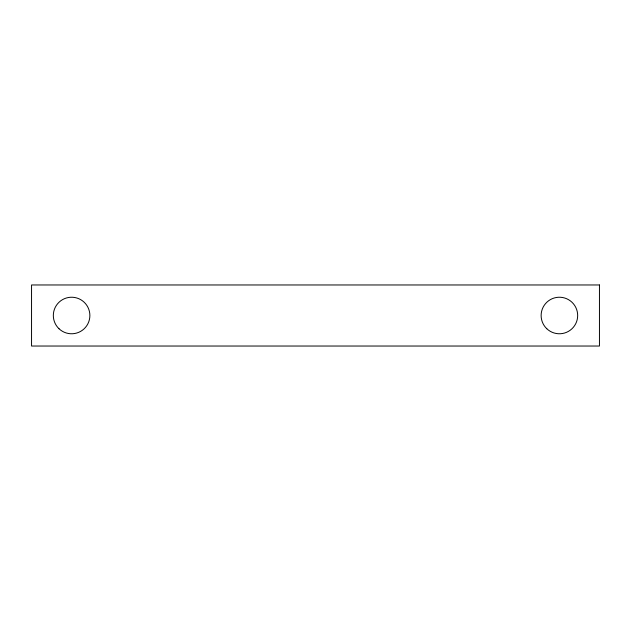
<?xml version="1.0" encoding="UTF-8"?>
<svg xmlns="http://www.w3.org/2000/svg" width="631" height="631" viewBox="0 0 631 631"><rect width="100%" height="100%" fill="white"/><g stroke="black" fill="none" stroke-linecap="round" stroke-linejoin="round"><path stroke-width="0.95" d="M599.45 284.967L31.55 284.967L31.55 346.033L599.45 346.033L599.45 284.967M59.006 328.743A18.275 18.275 0 0 0 89.365 319.783A18.275 18.275 0 0 0 66.429 297.974A18.275 18.275 0 0 0 59.006 328.743M546.801 328.735A18.275 18.275 0 0 0 577.16 319.799A18.275 18.275 0 0 0 554.239 297.974A18.275 18.275 0 0 0 546.801 328.735"/></g></svg>
